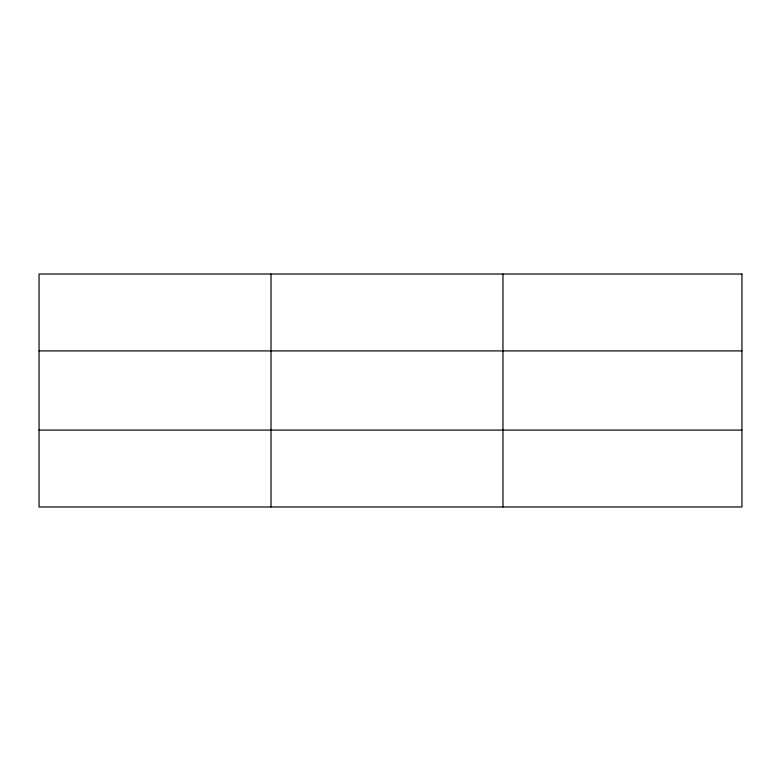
<?xml version="1.0" encoding="UTF-8"?>
<svg xmlns="http://www.w3.org/2000/svg" width="781" height="781" viewBox="0 0 781 781"><rect width="100%" height="100%" fill="white"/><g stroke="black" fill="none" stroke-linecap="round" stroke-linejoin="round"><path stroke-width="1.17" d="M271.007 506.976L271.007 274.024M502.964 506.976L502.964 274.024M39.05 350.903L741.95 350.903M39.05 430.097L741.95 430.097M741.95 274.024L741.95 506.976L39.05 506.976L39.05 274.024L741.95 274.024"/></g></svg>
